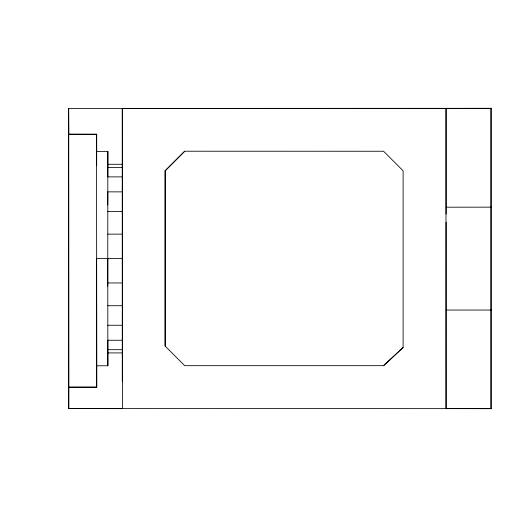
<?xml version="1.0" encoding="UTF-8"?>
<svg xmlns="http://www.w3.org/2000/svg" width="517" height="517" viewBox="0 0 517 517"><rect width="100%" height="100%" fill="white"/><g stroke="black" fill="none" stroke-linecap="round" stroke-linejoin="round"><path stroke-width="0.78" d="M122.27 381.113L122.303 108.383L122.439 408.656L68.651 408.514L68.651 108.402L491.131 108.344L491.15 408.656L445.984 408.546L445.984 108.383L491.131 108.344M122.355 258.545L96.621 258.539L96.718 387.22L68.845 387.22L68.703 134.181L96.718 134.271L96.666 165.744M68.845 408.656L68.845 387.22M96.718 134.271L68.851 134.271L68.651 108.402M96.718 387.22L96.569 134.181M107.782 204.958L107.866 151.416L96.718 151.416M107.769 286.282L107.801 191.865L122.38 191.865M96.718 365.777L107.866 365.777L107.82 340.257L122.4 340.257M165.149 346.106L165.149 170.765L184.698 151.222L383.569 151.255L403.111 170.797L403.111 347.489L383.569 365.674L184.711 365.674L165.13 346.073L165.149 170.765M446.132 408.656L446.1 222.2M107.866 151.416L107.82 176.885L122.4 176.885M446.113 214.032L446.113 108.344M165.169 170.797L184.711 151.255M446.145 207.207L491.15 207.149M122.303 108.383L445.984 108.383M107.866 164.283L122.445 164.283M107.84 167.476L122.419 167.476M107.788 211.395L122.367 211.395M107.782 234.136L122.361 234.136M107.782 258.545L107.782 282.961L122.361 282.961M107.788 305.715L122.367 305.715M446.132 310.045L491.15 310.045M107.801 325.258L122.38 325.258M107.84 349.692L122.419 349.692M107.866 352.917L122.439 352.917M68.703 387.13L96.569 387.13M68.651 408.514L491.15 408.656M403.111 347.489L383.569 365.674M107.866 365.777L107.782 282.961M490.943 108.428L490.95 408.514"/></g></svg>
